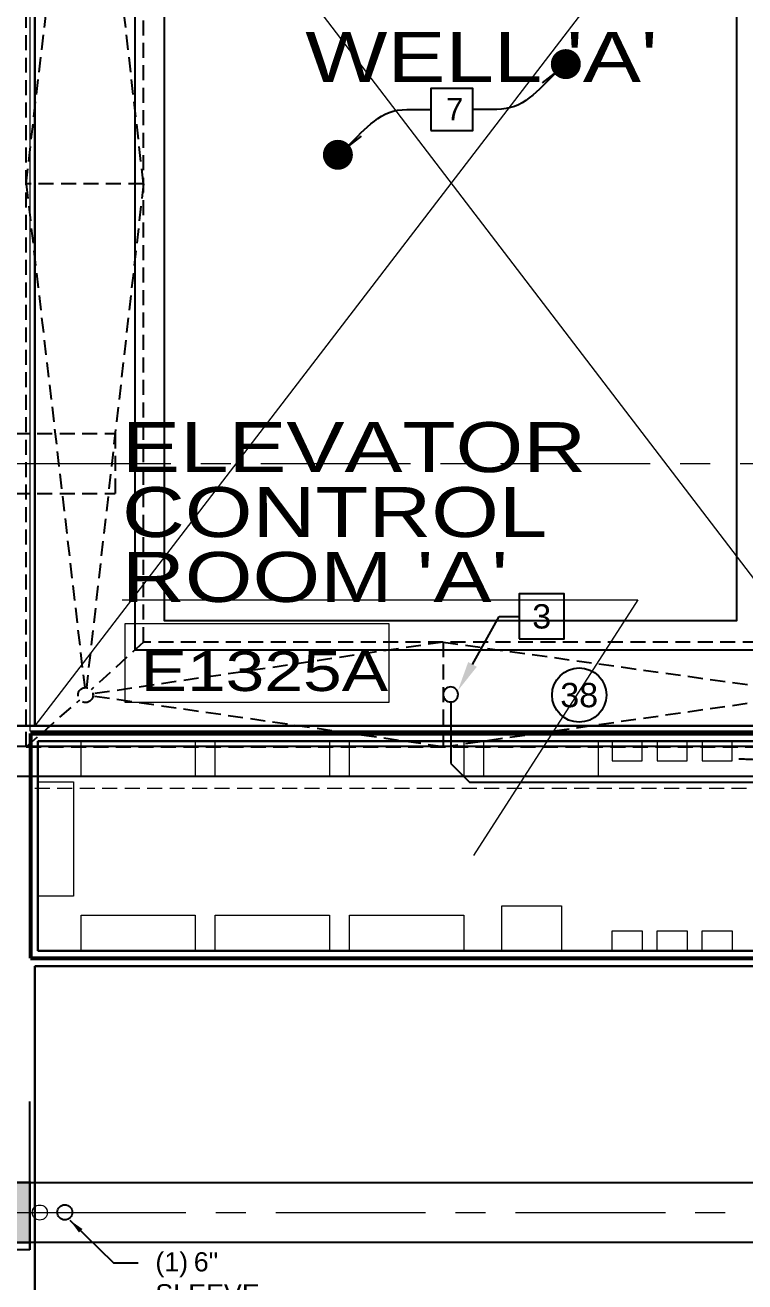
# Model space of a CAD drawing. Header units: inches. Extents: x -26500 to -19489, y -3216 to 2257.
# Drawn here: x -23211 to -22923, y 339 to 843 of the extents above; entities that cross this region are included whole.
import ezdxf
from ezdxf import colors
from ezdxf.entities.mleader import LeaderData, LeaderLine
from ezdxf.enums import TextEntityAlignment as Align
from ezdxf.math import Vec2, Vec3

# ---------------------------------------------------------------- set-up
doc = ezdxf.new("R2010")
doc.units = ezdxf.units.IN
doc.header["$LTSCALE"] = 48
doc.header["$MEASUREMENT"] = 0
for name, pattern in [('A113$0$CENTER', [2, 1.25, -0.25, 0.25, -0.25]), ('A113$0$HIDDEN2', [0.1875, 0.125, -0.0625]), ('M2113$0$HIDDEN', [0.375, 0.25, -0.125]), ('NB - PH Mezzanine_plan$0$HIDDEN2', [0.1875, 0.125, -0.0625])]:
    doc.linetypes.add(name, pattern=pattern)
doc.layers.add('A-Anno-Legn', color=8, linetype='Continuous', lineweight=18)
for name, color, linetype in [('A113$0$A-ANNO-IDEN', 8, 'Continuous'), ('A113$0$A-ANNO-PATT-13-14', 8, 'Continuous'), ('A113$0$A-COLS-COLS13-14', 8, 'Continuous'), ('A113$0$A-EQPM-MISC', 8, 'Continuous'), ('A113$0$A-FLOR-OPN-TO-BELOW', 8, 'Continuous'), ('A113$0$A-FLOR-OVHD', 8, 'A113$0$HIDDEN2'), ('A113$0$A-FLOR-SLAB', 8, 'Continuous'), ('A113$0$A-GRID-GRDP0-15', 8, 'Continuous'), ('A113$0$A-PLUMB-SLEEVE', 8, 'Continuous'), ('A113$0$A-WALL-FIRE', 8, 'Continuous'), ('A113$0$A-WALL-FULL-INTR', 8, 'Continuous'), ('ANNTEXT', 6, 'Continuous'), ('ETEXT', 6, 'Continuous'), ('M2113$0$M-CONT-WIRE', 12, 'M2113$0$HIDDEN'), ('NB - PH Mezzanine_plan$0$stcbeams', 1, 'NB - PH Mezzanine_plan$0$HIDDEN2'), ('NB - PH Mezzanine_plan$0$STCCOLS1', 1, 'NB - PH Mezzanine_plan$0$HIDDEN2'), ('NB - PH Mezzanine_plan$0$STPJ', 1, 'NB - PH Mezzanine_plan$0$HIDDEN2'), ('NB - PH Mezzanine_plan$0$STRFDRAIN', 1, 'NB - PH Mezzanine_plan$0$HIDDEN2'), ('P-Anno', 6, 'Continuous'), ('P-Anno @ 96', 6, 'Continuous'), ('P-Anno-Text', 6, 'Continuous'), ('P-Pipe-Ftng', 134, 'Continuous'), ('P-Pipe-Ftng @ 96', 134, 'Continuous'), ('P-Strm-Pipe', 13, 'Continuous'), ('P-Text', 6, 'Continuous'), ('XREF', 7, 'Continuous')]:
    doc.layers.add(name, color=color, linetype=linetype)
doc.styles.add('A113$0$Arial', font='arial.ttf', dxfattribs={"height": 0.076839})
doc.styles.add('ANNTEXT', font='romans.shx')
doc.styles.add('MAMEP ANNO', font='arial.ttf', dxfattribs={"height": 0.078125})
doc.styles.add('P-00-JAR', font='arial.ttf')
doc.styles.add('P08', font='arial.ttf', dxfattribs={"height": 0.08})
doc.styles.get("Standard").update_dxf_attribs({"font": 'simplex.shx'})
doc.dimstyles.new('STANDARD$7', dxfattribs={"dimtxt": 0.18, "dimasz": 0.125, "dimexe": 0.18, "dimexo": 0.06, "dimgap": 0.09, "dimtad": 0, "dimtih": 1, "dimtoh": 1, "dimdec": 4, "dimzin": 0, "dimdsep": 46, "dimtxsty": 'Standard', "dimcen": 0.09, "dimadec": 0, "dimazin": 0, "dimtfac": 1, "dimtdec": 4, "dimtofl": 0, "dimtmove": 0, "dimatfit": 3, "dimfxl": 1, "dimtolj": 1, "dimtzin": 0, "dimarcsym": 0})

# ---------------------------------------------------------------- blocks, each defined once
blk = doc.blocks.new('A113')
at = {"layer": 'A113$0$A-ANNO-IDEN', "lineweight": 13, "transparency": 33554687}
for p, q in [((-23172.1, 612.53), (-22965.57, 612.53)), ((-22965.57, 612.53), (-23031.33, 510.14))]:
    blk.add_line(p, q, dxfattribs=at)
blk.add_3dface([(-23170.9, 603.01), (-23065.29, 603.01), (-23065.29, 571.48), (-23170.9, 571.48)], dxfattribs=at)
at = {"layer": 'A113$0$A-ANNO-PATT-13-14', "lineweight": 30, "transparency": 33554687}
blk.add_solid([(-23209.02, 355.16, -4909.55), (-23209.02, 379.16, -4909.55), (-23233.02, 355.16, -4909.55), (-23233.02, 379.16, -4909.55)], dxfattribs=at)
at = {"layer": 'A113$0$A-COLS-COLS13-14', "lineweight": 0, "transparency": 33554687}
for p, q in [((-23233.68, 667.15, -4909.55), (-23206.15, 667.15, -4909.55)), ((-23238.57, 367.16, -4909.55), (-23203.58, 367.16, -4909.55))]:
    blk.add_line(p, q, dxfattribs=at)
at = {"layer": 'A113$0$A-COLS-COLS13-14', "lineweight": 30, "transparency": 33554687}
blk.add_3dface([(-23233.02, 355.16, -4909.55), (-23209.02, 355.16, -4909.55), (-23209.02, 379.16, -4909.55), (-23233.02, 379.16, -4909.55)], dxfattribs=at)
at = {"layer": 'A113$0$A-EQPM-MISC', "lineweight": 13, "transparency": 33554687}
for points in [[(-23188.5, 556, 1992.75), (-23142.75, 556, 1992.75), (-23142.75, 541.75, 1992.75), (-23188.5, 541.75, 1992.75)], [(-23134.75, 556, 1992.75), (-23089, 556, 1992.75), (-23089, 541.75, 1992.75), (-23134.75, 541.75, 1992.75)], [(-23081, 556, 1992.75), (-23035.25, 556, 1992.75), (-23035.25, 541.75, 1992.75), (-23081, 541.75, 1992.75)], [(-23027.25, 556, 1992.75), (-22981.5, 556, 1992.75), (-22981.5, 541.75, 1992.75), (-23027.25, 541.75, 1992.75)], [(-22975.8, 548, 1992.75), (-22963.8, 548, 1992.75), (-22963.8, 556, 1992.75), (-22975.8, 556, 1992.75)], [(-22957.8, 548, 1992.75), (-22945.8, 548, 1992.75), (-22945.8, 556, 1992.75), (-22957.8, 556, 1992.75)], [(-22939.8, 548, 1992.75), (-22927.8, 548, 1992.75), (-22927.8, 556, 1992.75), (-22939.8, 556, 1992.75)], [(-23191.52, 539.6, 1992.75), (-23191.52, 493.85, 1992.75), (-23205.77, 493.85, 1992.75), (-23205.77, 539.6, 1992.75)], [(-22996.07, 490, 1992.75), (-22996.07, 472, 1992.75), (-23020.07, 472, 1992.75), (-23020.07, 490, 1992.75)], [(-23188.5, 486.25, 1992.75), (-23142.75, 486.25, 1992.75), (-23142.75, 472, 1992.75), (-23188.5, 472, 1992.75)], [(-23134.75, 486.25, 1992.75), (-23089, 486.25, 1992.75), (-23089, 472, 1992.75), (-23134.75, 472, 1992.75)], [(-23081, 486.25, 1992.75), (-23035.25, 486.25, 1992.75), (-23035.25, 472, 1992.75), (-23081, 472, 1992.75)], [(-22975.8, 480, 1992.75), (-22963.8, 480, 1992.75), (-22963.8, 472, 1992.75), (-22975.8, 472, 1992.75)], [(-22957.8, 480, 1992.75), (-22945.8, 480, 1992.75), (-22945.8, 472, 1992.75), (-22957.8, 472, 1992.75)], [(-22939.8, 480, 1992.75), (-22927.8, 480, 1992.75), (-22927.8, 472, 1992.75), (-22939.8, 472, 1992.75)]]:
    blk.add_3dface(points, dxfattribs=at)
at = {"layer": 'A113$0$A-FLOR-OPN-TO-BELOW', "lineweight": 0, "transparency": 33554687}
blk.add_line((-22874.03, 996.21, 1992.75), (-23207.03, 562.12, 1992.75), dxfattribs=at)
at = {"layer": 'A113$0$A-FLOR-OPN-TO-BELOW', "lineweight": 0, "transparency": 33554687, "elevation": 1992.75, "flags": 128}
blk.add_lwpolyline([(-23207.01, 996.21), (-23186.16, 970.33), (-22874.05, 562.12)], dxfattribs=at)
at = {"layer": 'A113$0$A-FLOR-OVHD', "lineweight": 13, "transparency": 33554687}
for p, q in [((-23207.02, 537.16, 1992.75), (-22872.02, 537.16, 1992.75)), ((-22895.02, 379.16, 1992.75), (-23207.02, 379.16, 1992.75)), ((-23207.02, 355.16, 1992.75), (-22860.02, 355.16, 1992.75))]:
    blk.add_line(p, q, dxfattribs=at)
at = {"layer": 'A113$0$A-FLOR-SLAB', "lineweight": 0, "transparency": 33554687}
for p, q in [((-23209.02, 998.05, 1992.75), (-23209.02, 560.12, 1992.75)), ((-23209.02, 560.12, 1992.75), (-22872.05, 560.12, 1992.75))]:
    blk.add_line(p, q, dxfattribs=at)
at = {"layer": 'A113$0$A-GRID-GRDP0-15', "linetype": 'A113$0$CENTER', "lineweight": 0, "transparency": 33554687}
for p, q in [((-23884.56, 667.16), (-20368.73, 667.16)), ((-24358.53, 367.16), (-20364.93, 367.16))]:
    blk.add_line(p, q, dxfattribs=at)
at = {"layer": 'A113$0$A-PLUMB-SLEEVE', "lineweight": 13, "transparency": 33554687}
blk.add_circle((-23205.02, 367.16, -2660.42), 3, dxfattribs=at)
at = {"layer": 'A113$0$A-WALL-FIRE', "lineweight": 53, "transparency": 33554687}
for p, q in [((-23208.77, 559, 1992.75), (-23208.77, 469, 1992.75)), ((-23208.77, 559, 1992.75), (-22902.8, 559, 1992.75)), ((-23208.77, 469, 1992.75), (-22902.8, 469, 1992.75))]:
    blk.add_line(p, q, dxfattribs=at)
at = {"layer": 'A113$0$A-WALL-FULL-INTR', "lineweight": 30, "transparency": 33554687}
for p, q in [((-23207.02, 649.34, 1992.75), (-23207.02, 996.05, 1992.75)), ((-23207.03, 562.12, 1992.75), (-23207.02, 649.34, 1992.75)), ((-23215.01, 562.12, 1992.75), (-22857.77, 562.12, 1992.75)), ((-23207.03, 562.12, 1992.75), (-22874.05, 562.12, 1992.75)), ((-23205.77, 556, 1992.75), (-22905.8, 556, 1992.75)), ((-23205.77, 556, 1992.75), (-23205.77, 472, 1992.75)), ((-23205.77, 472, 1992.75), (-22905.8, 472, 1992.75)), ((-23207.02, 465.87, 1992.75), (-23207.02, 213.32, 1992.75)), ((-23207.02, 465.87, 1992.75), (-22899.67, 465.87, 1992.75))]:
    blk.add_line(p, q, dxfattribs=at)
at = {"layer": 'A113$0$A-ANNO-IDEN', "lineweight": 13, "transparency": 33554687, "attachment_point": 7, "line_spacing_factor": 0.6, "style": 'A113$0$Arial'}
for s, insert, char_height in [("\\H1x;\\W1.24688;WELL 'A'", (-23098.71, 819.97), 20), ('\\H1x;\\W1.24688;ELEVATOR', (-23172.1, 663.42), 20), ('\\H1x;\\W1.24688;CONTROL', (-23172.1, 637.42), 20), ("\\H1x;\\W1.24688;ROOM 'A'", (-23172.1, 611.42), 20), ('\\H1x;\\W1.24688;E1325A', (-23164.71, 575.79), 16)]:
    blk.add_mtext(s, dxfattribs=dict(at, insert=insert, char_height=char_height))
blk = doc.blocks.new('NB - PH Mezzanine_plan')
at = {"layer": 'NB - PH Mezzanine_plan$0$stcbeams', "transparency": 33554687}
for p, q in [((-23215.02, 679.15), (-23174.89, 679.15)), ((-23174.89, 679.15), (-23174.89, 655.15)), ((-23215.02, 655.15), (-23174.89, 655.15))]:
    blk.add_line(p, q, dxfattribs=at)
at = {"layer": 'NB - PH Mezzanine_plan$0$stcbeams', "linetype": 'Continuous', "transparency": 33554687}
for p, q in [((-23215.02, 553.92), (-22872.02, 553.92)), ((-23215.02, 541.92), (-22872.02, 541.92)), ((-23209.02, 379.16), (-22872.02, 379.16, 0)), ((-22860.02, 355.16, 0), (-23209.02, 355.16)), ((-23209.02, 355.16), (-23209.02, 352.16)), ((-23209.02, 352.16), (-23386.03, 352.16))]:
    blk.add_line(p, q, dxfattribs=at)
for points in [[(-23166.78, 964.85), (-22914.28, 964.85), (-22914.28, 592.35), (-23166.78, 592.35)], [(-23155.03, 953.1), (-22926.03, 953.1), (-22926.03, 604.1), (-23155.03, 604.1)]]:
    blk.add_lwpolyline(points, close=True, dxfattribs=at)
at = {"layer": 'NB - PH Mezzanine_plan$0$STCCOLS1', "transparency": 33554687}
blk.add_lwpolyline([(-23233.02, 379.16), (-23209.02, 379.16), (-23209.02, 355.16), (-23233.02, 355.16)], close=True, dxfattribs=at)
at = {"layer": 'NB - PH Mezzanine_plan$0$STPJ', "transparency": 33554687, "const_width": 1}
blk.add_lwpolyline([(-23209.02, 1100.49), (-23209.02, 1009.17), (-23215.01, 1009.15), (-23215.01, 379.16), (-23209.02, 379.16), (-23209.02, 352.16)], dxfattribs=at)
at = {"layer": 'NB - PH Mezzanine_plan$0$STRFDRAIN', "transparency": 33554687}
for p, q in [((-23210.52, 553.67), (-23210.52, 1004.67)), ((-23210.52, 779.17), (-23187.06, 980)), ((-23163.52, 779.17), (-23186.37, 980)), ((-23163.52, 779.17), (-23210.52, 779.17)), ((-23210.52, 779.17), (-23187.06, 577.4)), ((-23163.52, 779.17), (-23186.37, 577.4)), ((-23163.52, 595.6), (-23184.5, 576.44)), ((-23043.52, 595.6), (-23183.74, 574.86)), ((-23043.52, 595.6), (-23043.52, 553.67)), ((-23043.52, 595.6), (-22898.18, 575.33)), ((-23043.52, 553.67), (-23183.74, 573.99)), ((-23043.52, 553.67), (-22898.18, 574.49)), ((-23210.52, 553.67), (-23188.97, 572.45)), ((-23210.52, 553.67), (-22876.52, 553.67))]:
    blk.add_line(p, q, dxfattribs=at)
blk.add_lwpolyline([(-23163.52, 595.61), (-23163.52, 961.6), (-22917.53, 961.6), (-22917.53, 595.61)], close=True, dxfattribs=at)
blk.add_circle((-23186.71, 574.42), 3, dxfattribs=at)
blk = doc.blocks.new('VAL-PLBG-PipeUpTakeoff-Anno')
at = {"color": 0, "linetype": 'ByBlock'}
blk.add_circle((0.0002, 0), 0.0312, dxfattribs=at)
blk = doc.blocks.new('Key Note')
at = {"color": 0, "linetype": 'Continuous', "transparency": 16777216}
blk.add_lwpolyline([(-0.09375, -0.09375), (0.09375, -0.09375), (0.09375, 0.09375), (-0.09375, 0.09375)], close=True, dxfattribs=at)
at = {"color": 0, "linetype": 'ByBlock', "transparency": 16777216, "style": 'MAMEP ANNO'}
blk.add_attdef('ID', text='', height=0.10156, dxfattribs=at).set_placement((0, 0), align=Align.MIDDLE_CENTER)
blk = doc.blocks.new('*U443')
at = {"color": 0, "linetype": 'Continuous'}
blk.add_circle((0, 0), 0.1132, dxfattribs=at)
at = {"color": 0, "linetype": 'ByBlock', "style": 'MAMEP ANNO'}
blk.add_attdef('ID', text='', height=0.1016, dxfattribs=at).set_placement((0, 0), align=Align.MIDDLE_CENTER)
blk = doc.blocks.new('A$C704B0EE3')
at = {"layer": 'P-Anno @ 96', "xscale": 96, "yscale": 96, "zscale": 96}
blk.add_blockref('*U443', (-22964.2, 574), dxfattribs=at).add_auto_attribs({'ID': '38'})
blk = doc.blocks.new('A$C0EAB4BA6')
at = {"layer": 'P-Pipe-Ftng', "transparency": 33554687}
blk.add_circle((-23201.5, 349.55), 3, dxfattribs=at)
blk = doc.blocks.new('A$C44E8549D')
at = {"transparency": 33554687}
blk.add_blockref('A$C0EAB4BA6', (0, 17.69), dxfattribs=at)
blk = doc.blocks.new('ZA_SQR')
blk.add_lwpolyline([(-0.703125, -0.703125), (0.703125, -0.703125), (0.703125, 0.703125), (-0.703125, 0.703125)], close=True)
at = {"layer": 'ANNTEXT', "style": 'ANNTEXT'}
blk.add_attdef('SQRID', text='', height=0.75, dxfattribs=at).set_placement((0, 0), align=Align.MIDDLE)
at = {"layer": 'ANNTEXT', "style": 'ANNTEXT', "flags": 1}
blk.add_attdef('SQRDESCRIPTION', text='', height=0.75, dxfattribs=at).set_placement((0, -2.125), align=Align.MIDDLE)

msp = doc.modelspace()

# ---------------------------------------------------------------- linework, layer by layer
at = {"transparency": 33554457}
msp.add_line((-23209.02, 379.16), (-23209.02, 411.62), dxfattribs=at)
at = {"layer": 'M2113$0$M-CONT-WIRE', "transparency": 33554687}
msp.add_spline([(-22913.13, 548.13), (-22923.48, 548.71), (-22928.62, 548.83)], degree=3, dxfattribs=at)
at = {"layer": 'P-Strm-Pipe'}
for p, q in [((-23040.49, 571.5), (-23040.49, 547.01)), ((-23040.49, 547.01), (-23032.99, 539.51)), ((-23032.99, 539.51), (-22878.5, 539.51))]:
    msp.add_line(p, q, dxfattribs=at)

# ---------------------------------------------------------------- block references
at = {"transparency": 33554457}
msp.add_blockref('A$C44E8549D', (6.48, 0), dxfattribs=at)
at = {"layer": 'ETEXT', "transparency": 33554687, "xscale": 12.00384, "yscale": 12.00384, "zscale": 12.00384}
msp.add_blockref('ZA_SQR', (-23040.02, 808.93, 0), dxfattribs=at)
at = {"layer": 'P-Anno', "transparency": 33554457}
msp.add_blockref('A$C704B0EE3', (-24.83, 0.4), dxfattribs=at)
at = {"layer": 'P-Pipe-Ftng @ 96', "xscale": -96, "yscale": 96, "zscale": 96, "rotation": 180}
msp.add_blockref('VAL-PLBG-PipeUpTakeoff-Anno', (-23040.55, 574.64), dxfattribs=at)
at = {"layer": 'XREF'}
for name in ['A113', 'NB - PH Mezzanine_plan']:
    msp.add_blockref(name, (0, 0), dxfattribs=at)

# ---------------------------------------------------------------- texts
at = {"layer": 'A-Anno-Legn', "transparency": 33554687, "insert": (-23158.75, 351.26), "char_height": 7.6875, "attachment_point": 1, "style": 'P08'}
msp.add_mtext_dynamic_manual_height_columns('\\pt15.375;{\\C6;(1)^I6" SLEEVE (4" SAN.)}', width=49.753, gutter_width=1, heights=[0], dxfattribs=at)
at = {"layer": 'P-Anno-Text', "transparency": 33554687, "insert": (-23042.39, 804.53, 0), "char_height": 9, "width": 184.6435, "attachment_point": 7, "style": 'P-00-JAR'}
msp.add_mtext('7', dxfattribs=at)

# ---------------------------------------------------------------- leaders
at = {"layer": 'ETEXT', "transparency": 33554687, "path_type": 1}
for points in [[(-22994.39, 827.09), (-23016.49, 809.66), (-23031.58, 808.93)], [(-23085.66, 790.77), (-23063.56, 808.21), (-23048.46, 808.93)]]:
    msp.add_leader(points, dimstyle='STANDARD$7', override={"dimscale": 96, "dimgap": 0.09, "dimtad": 0, "dimldrblk": 'Dot'}, dxfattribs=at)
at = {"layer": 'P-Anno'}
ml = msp.add_multileader_block('Standard', dxfattribs=at)
ml.set_content('Key Note', color=256, scale=96)
ml.set_attribute('ID', '3', width=0)
ml.set_leader_properties(color=256, linetype='Continuous')
ml.build(insert=Vec2(0, 0))
ml.multileader.update_dxf_attribs({"has_dogleg": 0, "text_left_attachment_type": 2, "text_right_attachment_type": 2, "dogleg_length": 3.84, "arrow_head_size": 12, "scale": 96})
ctx = ml.context
ctx.base_point, ctx.scale, ctx.char_height, ctx.arrow_head_size, ctx.landing_gap_size, ctx.plane_origin = Vec3(-23013.04, 605.92), 96, 737.28, 12, 384, Vec3(-23036.21, 582.58)
ctx.left_attachment, ctx.right_attachment = 2, 2
notes = []
notes.append((ctx, [(0, (1, 1, 0), (-23382.04, 605.92), (1, 0), 369, [(0, [(-23037.6, 576.2), (-23021.02, 605.92)], 0, [])])]))
ctx.block.insert = Vec3(-23004.04, 605.92)
ml = msp.add_multileader_block('Standard', dxfattribs=at)
ml.set_content('Key Note', color=256, scale=96)
ml.set_attribute('ID', '4', width=0)
ml.set_leader_properties(color=256, linetype='Continuous')
ml.build(insert=Vec2(0, 0))
ml.multileader.update_dxf_attribs({"has_dogleg": 0, "text_left_attachment_type": 2, "text_right_attachment_type": 2, "dogleg_length": 3.84, "arrow_head_size": 12, "scale": 96})
ctx = ml.context
ctx.base_point, ctx.scale, ctx.char_height, ctx.arrow_head_size, ctx.landing_gap_size, ctx.plane_origin = Vec3(-22844.02, 507.65), 96, 737.28, 12, 384, Vec3(-22871.71, 474.24)
ctx.left_attachment, ctx.right_attachment = 2, 2
notes.append((ctx, [(0, (1, 1, 0), (-23213.02, 507.65), (1, 0), 369, [(0, [(-22875.55, 536.79), (-22852, 507.65)], 0, [])])]))
ctx.block.insert = Vec3(-22835.02, 507.65)
at = {"layer": 'P-Text', "transparency": 33554687}
msp.add_leader([(-23192.95, 364.07), (-23175.48, 346.95), (-23165.68, 346.95)], dimstyle='STANDARD$7', override={"dimscale": 48}, dxfattribs=at)
for ctx, leaders in notes:
    for number, flags, end, landing, length, lines in leaders:
        leader = LeaderData()
        leader.index, (leader.has_last_leader_line, leader.has_dogleg_vector, leader.attachment_direction) = number, flags
        leader.last_leader_point, leader.dogleg_vector, leader.dogleg_length = Vec3(end), Vec3(landing), length
        for number, points, colour, breaks in lines:
            line = LeaderLine()
            line.index, line.vertices, line.color, line.breaks = number, Vec3.list(points), colors.encode_raw_color(colour), breaks
            leader.lines.append(line)
        ctx.leaders.append(leader)

doc.saveas('drawing.dxf')
